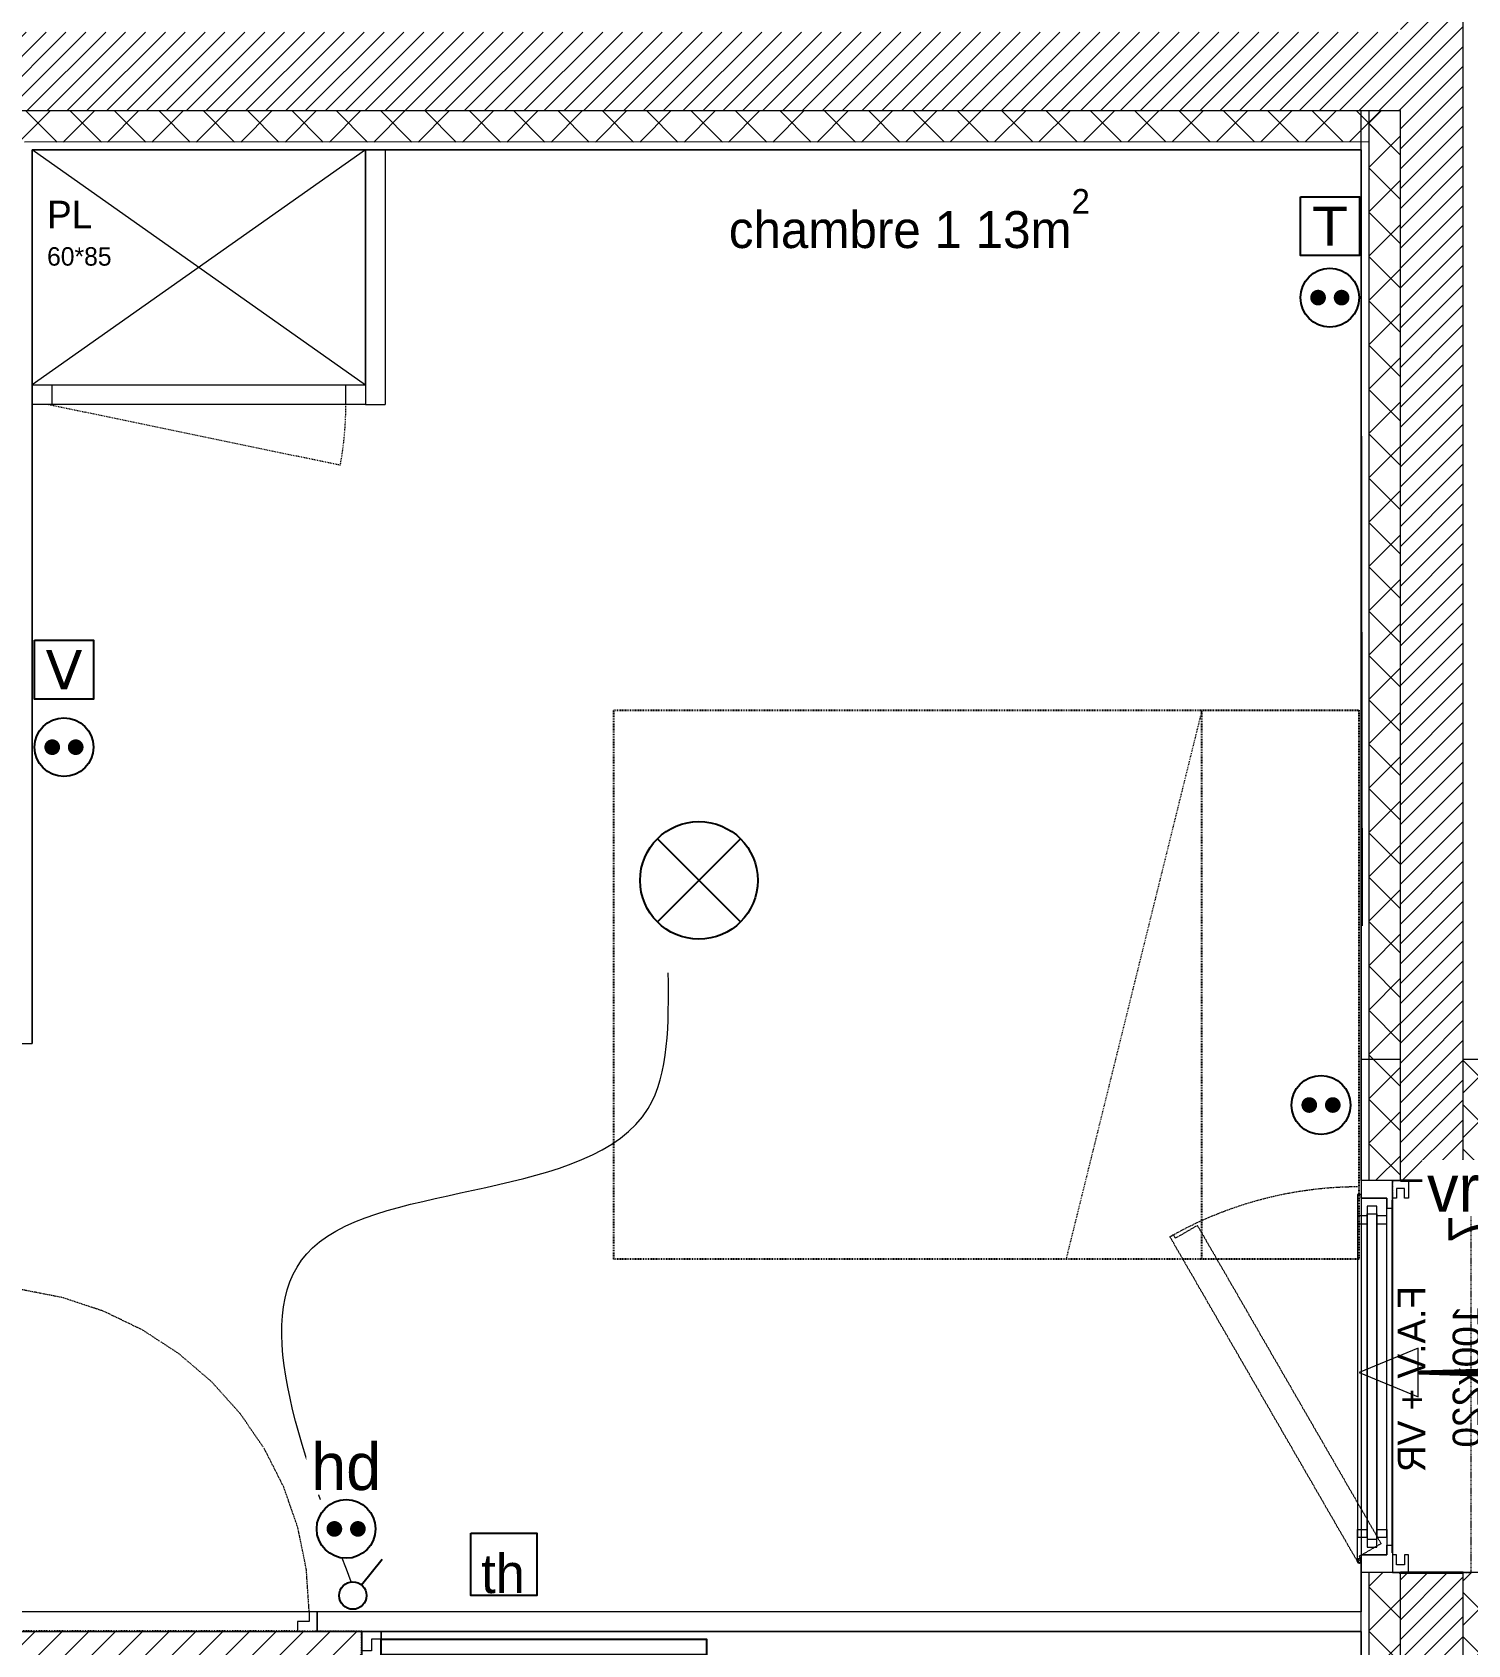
# Model space of a CAD drawing. Header units: centimetres. Extents: x 2191 to 12545, y -680 to 18662.
# Drawn here: x 8814.3 to 9180.5, y 8177 to 8588.4 of the extents above; entities that cross this region are included whole.
import ezdxf

# ---------------------------------------------------------------- set-up
doc = ezdxf.new("R2010")
doc.units = ezdxf.units.CM
for name, pattern in [('Style de ligne -1', [0.41664, 0.20828, -0.20836]), ('Style de ligne -14', [0.147638, 0.098425, -0.049213]), ('Style de ligne -17', [0.347222, 0.20828, -0.138942]), ('Style de ligne -18', [0.164042, 0.054681, -0.109361]), ('VW-01', [0.41656, 0.20828, -0.20828])]:
    doc.linetypes.add(name, pattern=pattern)
for name, color, linetype in [('B Faux plafonds', 252, 'Continuous'), ('B Faux plafonds_Hatch', 252, 'Continuous'), ('B GÈnÈral_Hatch', 252, 'Continuous'), ('B Général', 252, 'Continuous'), ('C ANNOTATIONS-prestations', 252, 'Continuous'), ('C ANNOTATIONS-texte', 252, 'Continuous'), ('D SURFACES-shab', 252, 'Continuous'), ('prlm-VMC', 93, 'Continuous')]:
    doc.layers.add(name, color=color, linetype=linetype)
doc.layers.add('prlm-ELEC-CFA', color=1, linetype='Continuous', lineweight=25)
doc.layers.add('prlm-ELEC-CFO', color=1, linetype='Continuous', lineweight=25)
doc.styles.add('Eurostile', font='Eurosti.TTF')
doc.styles.add('Eurostile (bold)', font='Eurostib.TTF')
doc.styles.add('prlm-elec-cfo', font='comic.ttf', dxfattribs={"height": 12})
doc.styles.get("Standard").update_dxf_attribs({"font": 'isocp.shx', "height": 15})
pattern_1 = [(45, (-631.1073, 4809.0284), (2.4253472, -2.6458333), [])]
pattern_2 = [(135, (-631.107, 4809.0284), (-5.656854, -5.656854), []), (225, (-631.107, 4809.0284), (-5.656854, 5.656854), [])]

# ---------------------------------------------------------------- blocks, each defined once
blk = doc.blocks.new('F 100x220 (all. vitrée fixe) + VR')
at = {"layer": 'B Général'}
blk.add_line((45, 9), (-45, 9), dxfattribs=at)
at = {"layer": 'B Général', "color": 7, "linetype": 'Continuous', "lineweight": 35}
for p, q in [((-50, 7), (-50, -9)), ((50, 7), (50, -9))]:
    blk.add_line(p, q, dxfattribs=at)
at = {"layer": 'B Général', "color": 7, "linetype": 'Style de ligne -14', "lineweight": 5, "flags": 128}
blk.add_lwpolyline([(-35.69, 65.82), (-36.19, 64.95), (-35.32, 64.45), (-38.57, 58.82), (42.63, 11.94), (45.88, 17.57), (46.75, 17.07), (47.25, 17.93)], close=True, dxfattribs=at)
at = {"layer": 'B Général', "lineweight": 5, "flags": 128}
for points in [[(-43, 10.5), (-43, 9), (-50, 9), (-50, 17), (-45.5, 17), (-45.5, 10.5)], [(-41, 18), (41, 18), (41, 15.5), (-41, 15.5)], [(43, 10.5), (43, 9), (50, 9), (50, 17), (45.5, 17), (45.5, 10.5)], [(-43.5, 15.5), (43.5, 15.5), (43.5, 13), (-43.5, 13)], [(-41, 13), (41, 13), (41, 10.5), (-41, 10.5)], [(-50, 9), (-50, 5), (-45.5, 5), (-45.5, 6), (-48, 6), (-48, 8), (-45.5, 8), (-45.5, 9)], [(50, 9), (50, 5), (45.5, 5), (45.5, 6), (48, 6), (48, 8), (45.5, 8), (45.5, 9)]]:
    blk.add_lwpolyline(points, close=True, dxfattribs=at)
at = {"layer": 'B Général', "color": 7, "linetype": 'Continuous', "lineweight": 5, "flags": 128}
for points in [[(-39, 15.5), (-41.5, 15.5), (-41.5, 13), (-39, 13), (-39, 10.5), (-45.5, 10.5), (-45.5, 17), (-46.5, 17), (-46.5, 18), (-39, 18)], [(39, 15.5), (41.5, 15.5), (41.5, 13), (39, 13), (39, 10.5), (45.5, 10.5), (45.5, 17), (46.5, 17), (46.5, 18), (39, 18)]]:
    blk.add_lwpolyline(points, close=True, dxfattribs=at)
at = {"layer": 'B Général', "color": 7, "linetype": 'Style de ligne -17', "lineweight": 5, "flags": 128}
blk.add_lwpolyline([(-50, 9), (50, 9), (50, -11), (-50, -11)], close=True, dxfattribs=at)
at = {"layer": 'B Général', "lineweight": 13, "flags": 128}
blk.add_lwpolyline([(-50, -9), (-50, -17), (50, -17), (50, -9)], dxfattribs=at)
at = {"layer": 'B Général'}
blk.add_circle((47, 17.5), 0.5, dxfattribs=at)
at = {"layer": 'B Général', "color": 7, "linetype": 'Style de ligne -18', "lineweight": 5}
blk.add_arc((49, 17.5), 97.5, 150.2938, 179.7062, dxfattribs=at)
at = {"layer": 'B Général', "color": 7, "insert": (-23.11, 7.7), "char_height": 7.059, "attachment_point": 1, "line_spacing_factor": 0.894142, "style": 'Eurostile'}
blk.add_mtext('F.A.V + VR', dxfattribs=at)
at = {"layer": 'C ANNOTATIONS-prestations', "insert": (-41.15, -5.19), "char_height": 9.41, "attachment_point": 1, "rotation": 360, "line_spacing_factor": 0.894142, "style": 'Eurostile (bold)'}
blk.add_mtext('7', dxfattribs=at)
at = {"layer": 'C ANNOTATIONS-prestations', "insert": (0, -6.3), "char_height": 7.059, "width": 100, "attachment_point": 2, "rotation": 360, "line_spacing_factor": 0.894142, "style": 'Eurostile'}
blk.add_mtext('100x220', dxfattribs=at)
blk = doc.blocks.new('xi.EA')
at = {"layer": 'prlm-VMC', "color": 0, "linetype": 'ByBlock', "lineweight": 5, "flags": 128}
blk.add_lwpolyline([(-6.17, -15), (6.17, -15), (0, 0)], close=True, dxfattribs=at)
at = {"layer": 'prlm-VMC', "color": 0, "linetype": 'ByBlock', "lineweight": -2, "flags": 128}
blk.add_lwpolyline([(0, -15, 1, 4, 0), (0, -63.63, 1, 1, 0)], format="xyseb", dxfattribs=at)
at = {"layer": 'prlm-VMC', "color": 0, "linetype": 'ByBlock', "lineweight": 5}
blk.add_solid([(0, 0), (6.17, -15), (-6.17, -15), (0, 0)], dxfattribs=at)
blk = doc.blocks.new('xi.PTCE')
at = {"layer": 'prlm-ELEC-CFO', "color": 0}
for points in [[(-10.61, 10.61), (10.61, -10.61)], [(10.61, 10.61), (-10.61, -10.61)]]:
    blk.add_lwpolyline(points, dxfattribs=at)
at = {"layer": 'prlm-ELEC-CFO', "color": 0, "linetype": 'ByBlock'}
blk.add_circle((0, 0), 15, dxfattribs=at)
blk = doc.blocks.new('xi.SA')
at = {"layer": 'prlm-ELEC-CFO', "color": 0}
blk.add_lwpolyline([(0.2, -1.28), (5.5, 5.28)], dxfattribs=at)
blk.add_circle((-2, -4), 3.5, dxfattribs=at)
blk = doc.blocks.new('xi.PCHD')
at = {"color": 0, "lineweight": 5}
blk.add_wipeout([(-7.5, -7.5), (7.5, -7.5), (7.5, 7.5), (-7.5, 7.5)], dxfattribs=at).dxf.layer = 'prlm-ELEC-CFO'
at = {"layer": 'prlm-ELEC-CFO', "color": 0, "linetype": 'ByBlock', "lineweight": 5, "const_width": 2}
for points in [[(-4, 0, 1), (-2, 0, 1)], [(2, 0, 1), (4, 0, 1)]]:
    blk.add_lwpolyline(points, format="xyb", close=True, dxfattribs=at)
at = {"layer": 'prlm-ELEC-CFO', "color": 0, "linetype": 'ByBlock', "lineweight": -2}
blk.add_circle((0, 0), 7.5, dxfattribs=at)
blk = doc.blocks.new('xi.PC')
at = {"color": 0, "lineweight": 5}
blk.add_wipeout([(-7.5, -7.5), (7.5, -7.5), (7.5, 7.5), (-7.5, 7.5)], dxfattribs=at).dxf.layer = 'prlm-ELEC-CFO'
at = {"layer": 'prlm-ELEC-CFO', "color": 0, "linetype": 'ByBlock', "lineweight": 5, "const_width": 2}
for points in [[(-4, 0, 1), (-2, 0, 1)], [(2, 0, 1), (4, 0, 1)]]:
    blk.add_lwpolyline(points, format="xyb", close=True, dxfattribs=at)
at = {"layer": 'prlm-ELEC-CFO', "color": 0, "linetype": 'ByBlock', "lineweight": -2}
blk.add_circle((0, 0), 7.5, dxfattribs=at)
blk = doc.blocks.new('xi.TV')
at = {"layer": 'prlm-ELEC-CFA', "color": 0, "linetype": 'ByBlock', "lineweight": -2, "flags": 128}
blk.add_lwpolyline([(-7.5, 7.5), (7.5, 7.5), (7.5, -7.5), (-7.5, -7.5)], close=True, dxfattribs=at)
at = {"layer": 'prlm-ELEC-CFA', "color": 0, "linetype": 'ByBlock', "insert": (0, 0), "char_height": 10, "width": 11.36, "attachment_point": 5}
blk.add_mtext('{\\fVerdana|b0|i0|c0|p34;V}', dxfattribs=at)
blk = doc.blocks.new('xi.TEL')
at = {"layer": 'prlm-ELEC-CFA', "color": 0, "linetype": 'ByBlock', "lineweight": -2, "flags": 128}
blk.add_lwpolyline([(-7.5, 7.5), (7.5, 7.5), (7.5, -7.5), (-7.5, -7.5)], close=True, dxfattribs=at)
at = {"layer": 'prlm-ELEC-CFA', "color": 0, "linetype": 'ByBlock', "insert": (0, 0), "char_height": 10, "width": 11.36, "attachment_point": 5}
blk.add_mtext('{\\fVerdana|b0|i0|c0|p34;T}', dxfattribs=at)
blk = doc.blocks.new('PL 60.85')
at = {"layer": 'B Général', "color": 7, "linetype": 'Continuous', "lineweight": 5}
for p, q in [((-42.5, 42.83), (42.5, -17.27)), ((42.5, 42.73), (-42.5, -17.27))]:
    blk.add_line(p, q, dxfattribs=at)
at = {"layer": 'B Général', "color": 7, "linetype": 'Style de ligne -1', "lineweight": 5}
blk.add_line((36.08, -37.76), (-38.5, -22.27), dxfattribs=at)
at = {"layer": 'B Général', "color": 7, "linetype": 'Continuous', "lineweight": 5, "flags": 128}
for points in [[(42.5, -17.27), (42.5, 42.73), (-42.5, 42.73), (-42.5, -17.27)], [(-37.5, -17.27), (-37.5, -22.27), (-42.5, -22.27), (-42.5, -17.27)], [(42.5, -17.27), (42.5, -22.27), (37.5, -22.27), (37.5, -17.27)]]:
    blk.add_lwpolyline(points, close=True, dxfattribs=at)
at = {"layer": 'B Général', "color": 252, "linetype": 'Continuous', "lineweight": 5, "true_color": 0x888888, "flags": 128}
blk.add_lwpolyline([(42.5, -17.27), (42.5, -22.27), (-42.5, -22.27), (-42.5, -17.27)], close=True, dxfattribs=at)
at = {"layer": 'B Général', "color": 7, "linetype": 'Style de ligne -1', "lineweight": 5}
blk.add_arc((-47.5, -22.27), 85, 349.5013, 360, dxfattribs=at)
at = {"layer": 'B Général', "color": 7, "insert": (-38.72, 29.74), "char_height": 7.059, "attachment_point": 1, "line_spacing_factor": 0.894142, "style": 'Eurostile'}
blk.add_mtext('PL', dxfattribs=at)
at = {"layer": 'C ANNOTATIONS-prestations', "insert": (-38.72, 15.5), "char_height": 4.706, "attachment_point": 4, "line_spacing_factor": 0.894142, "style": 'Eurostile'}
blk.add_mtext('60*85', dxfattribs=at)
blk = doc.blocks.new('Groupe-127-1')
at = {"layer": 'B Général', "color": 7, "linetype": 'VW-01', "lineweight": 5}
blk.add_line((70, -114.99), (-70, -80.35), dxfattribs=at)
at = {"layer": 'B Général', "linetype": 'VW-01', "flags": 128}
for points in [[(-70, 35), (70, 35), (70, -155), (-70, -155)], [(-70, -114.99), (70, -114.99), (70, -155), (-70, -155)]]:
    blk.add_lwpolyline(points, close=True, dxfattribs=at)

msp = doc.modelspace()

# ---------------------------------------------------------------- hatches: boundary and pattern name
at = {"layer": 'B Faux plafonds_Hatch', "linetype": 'Continuous', "lineweight": 5, "true_color": 0xaaaaaa}
h = msp.add_hatch(dxfattribs=at)
h.set_pattern_fill('F_P__SOFFITE', color=253, style=0, pattern_type=2)
h.set_pattern_definition([(45, (8862.316, 7933.679), (-3.52778, 3.30729), [])])
h.paths.add_polyline_path([(8577.69, 7693.17), (8735.7, 7693.17), (8735.8, 7783.17), (8667.79, 7783.17), (8667.69, 8044.17), (8828.38, 8044.17), (8898.38, 8044.17), (8898.38, 8180.42), (8788.99, 8180.47), (8788.99, 8330.47), (8648.99, 8330.42), (8648.99, 8180.42), (8577.69, 8180.42)])
at = {"layer": 'B GÈnÈral_Hatch', "linetype": 'Continuous', "lineweight": 5}
h = msp.add_hatch(dxfattribs=at)
h.set_pattern_fill('50_BETON', style=0, pattern_type=2)
h.set_pattern_definition(pattern_1)
h.paths.add_polyline_path([(9179.38, 8946.42), (9163.38, 8928.42), (9163.38, 8326.42), (9179.38, 8326.42)])
h = msp.add_hatch(dxfattribs=at)
h.set_pattern_fill('50_BETON', style=0, pattern_type=2)
h.set_pattern_definition(pattern_1)
h.paths.add_polyline_path([(9163.38, 8568.42), (9163.38, 8588.42), (8784.34, 8588.42), (8804.34, 8568.42)])
at = {"layer": 'B GÈnÈral_Hatch', "linetype": 'Continuous', "lineweight": 5, "true_color": 0x808080}
h = msp.add_hatch(dxfattribs=at)
h.set_pattern_fill('02_ISOLANT', color=8, angle=-179.9994, style=0, pattern_type=2)
h.set_pattern_definition([(225.00057, (-631.107, 4809.0284), (5.656911, -5.6567977), []), (315.00057, (-631.107, 4809.0284), (-5.6567977, -5.656911), [])])
h.paths.add_polyline_path([(9155.38, 8560.42), (9163.38, 8568.42), (8804.34, 8568.41), (8812.34, 8560.41)])
h = msp.add_hatch(dxfattribs=at)
h.set_pattern_fill('02_ISOLANT', color=8, angle=90, style=0, pattern_type=2)
h.set_pattern_definition(pattern_2)
h.paths.add_polyline_path([(9155.38, 8326.42), (9163.38, 8326.42), (9163.38, 8568.42), (9155.38, 8568.42)])
h = msp.add_hatch(dxfattribs=at)
h.set_pattern_fill('02_ISOLANT', color=8, angle=90, style=0, pattern_type=2)
h.set_pattern_definition(pattern_2)
h.paths.add_polyline_path([(9155.38, 8295.42), (9163.38, 8295.42), (9163.38, 8326.42), (9155.38, 8326.42)])
at = {"layer": 'B GÈnÈral_Hatch', "linetype": 'Continuous', "lineweight": 5}
h = msp.add_hatch(dxfattribs=at)
h.set_pattern_fill('50_BETON', style=0, pattern_type=2)
h.set_pattern_definition(pattern_1)
h.paths.add_polyline_path([(9163.38, 8295.42), (9179.38, 8295.42), (9179.38, 8326.42), (9163.38, 8326.42)])
at = {"layer": 'B GÈnÈral_Hatch', "linetype": 'Continuous', "lineweight": 5, "true_color": 0x808080}
h = msp.add_hatch(dxfattribs=at)
h.set_pattern_fill('02_ISOLANT', color=8, angle=90, style=0, pattern_type=2)
h.set_pattern_definition(pattern_2)
h.paths.add_polyline_path([(9179.38, 8295.42), (9187.38, 8295.42), (9187.38, 8326.42), (9179.38, 8326.42)])
h = msp.add_hatch(dxfattribs=at)
h.set_pattern_fill('02_ISOLANT', color=8, angle=90, style=0, pattern_type=2)
h.set_pattern_definition(pattern_2)
h.paths.add_polyline_path([(9155.38, 7951.41), (9163.38, 7951.41), (9163.38, 8195.42), (9155.38, 8195.42)])
at = {"layer": 'B GÈnÈral_Hatch', "linetype": 'Continuous', "lineweight": 5}
h = msp.add_hatch(dxfattribs=at)
h.set_pattern_fill('50_BETON', style=0, pattern_type=2)
h.set_pattern_definition(pattern_1)
h.paths.add_polyline_path([(9163.38, 7951.41), (9179.38, 7951.41), (9179.38, 8195.42), (9163.38, 8195.42)])
at = {"layer": 'B GÈnÈral_Hatch', "linetype": 'Continuous', "lineweight": 5, "true_color": 0x808080}
h = msp.add_hatch(dxfattribs=at)
h.set_pattern_fill('02_ISOLANT', color=8, angle=90, style=0, pattern_type=2)
h.set_pattern_definition(pattern_2)
h.paths.add_polyline_path([(9179.38, 7951.41), (9187.38, 7951.41), (9187.38, 8195.42), (9179.38, 8195.42)])

# ---------------------------------------------------------------- linework, layer by layer
at = {"layer": 'B Faux plafonds', "linetype": 'VW-01', "flags": 128}
msp.add_lwpolyline([(8577.69, 7693.17), (8735.7, 7693.17), (8735.8, 7783.17), (8667.79, 7783.17), (8667.69, 8044.17), (8828.38, 8044.17), (8898.38, 8044.17), (8898.38, 8180.42), (8788.99, 8180.47), (8788.99, 8330.47), (8648.99, 8330.42), (8648.99, 8180.42), (8577.69, 8180.42)], close=True, dxfattribs=at)
at = {"layer": 'B Général', "color": 7, "linetype": 'Continuous', "lineweight": 18}
for p, q in [((9179.38, 8326.42), (9179.38, 8946.42)), ((8804.34, 8568.42), (9163.38, 8568.42)), ((9163.38, 8326.42), (9163.38, 8568.42)), ((9163.38, 8295.42), (9163.38, 8326.42)), ((9179.38, 8295.42), (9179.38, 8326.42)), ((9163.38, 7951.41), (9163.38, 8195.42)), ((9179.38, 7951.41), (9179.38, 8195.42))]:
    msp.add_line(p, q, dxfattribs=at)
at = {"layer": 'B Général', "color": 7, "linetype": 'Continuous', "lineweight": 5}
for p, q in [((9179.38, 8326.42), (9179.38, 8946.42)), ((8804.34, 8568.42), (9163.38, 8568.42)), ((9163.38, 8568.42), (8804.34, 8568.41)), ((9153.38, 8326.42), (9153.38, 8568.42)), ((9155.38, 8326.42), (9155.38, 8568.42)), ((9163.38, 8326.42), (9163.38, 8568.42)), ((9163.38, 8326.42), (9163.38, 8568.42)), ((9155.38, 8560.42), (8812.34, 8560.41)), ((9153.38, 8558.42), (8814.34, 8558.41)), ((8814.34, 8558.41), (8814.34, 8330.42)), ((8899.34, 8558.42), (8899.34, 8493.42)), ((8904.34, 8558.42), (8904.34, 8493.42)), ((9153.69, 8360.42), (9153.38, 8560.42)), ((8899.34, 8493.42), (8904.34, 8493.42)), ((9153.38, 8295.42), (9153.38, 8326.42)), ((9155.38, 8295.42), (9155.38, 8326.42)), ((9155.38, 8295.42), (9155.38, 8326.42)), ((9163.38, 8295.42), (9163.38, 8326.42)), ((9179.38, 8295.42), (9179.38, 8326.42)), ((9153.38, 7951.41), (9153.38, 8195.42)), ((9155.38, 7951.41), (9155.38, 8195.42)), ((9155.38, 7951.41), (9155.38, 8195.42)), ((9163.38, 7951.41), (9163.38, 8195.42)), ((9179.38, 7951.41), (9179.38, 8195.42)), ((8886.99, 8185.42), (8886.99, 8180.42)), ((9153.38, 8185.42), (8886.99, 8185.42)), ((8898.38, 8180.42), (8886.99, 8180.42)), ((8898.38, 8180.42), (8903.38, 8180.42)), ((9153.38, 8180.42), (8903.38, 8180.42))]:
    msp.add_line(p, q, dxfattribs=at)
at = {"layer": 'B Général', "color": 7, "linetype": 'Continuous', "lineweight": 13}
for p, q in [((9163.38, 8568.42), (8804.34, 8568.41)), ((9153.38, 8326.42), (9153.38, 8568.42)), ((9163.38, 8326.42), (9163.38, 8568.42)), ((9153.38, 8558.42), (8814.34, 8558.41)), ((8814.34, 8558.41), (8814.34, 8330.42)), ((8899.34, 8558.42), (8899.34, 8493.42)), ((8904.34, 8558.42), (8904.34, 8493.42)), ((9153.38, 8295.42), (9153.38, 8326.42)), ((9153.38, 8326.42), (9163.38, 8326.42)), ((9179.38, 8326.42), (9187.38, 8326.42)), ((9187.38, 8295.42), (9153.38, 8295.42)), ((9187.38, 8195.42), (9153.38, 8195.42)), ((9153.38, 7951.41), (9153.38, 8195.42)), ((9153.38, 8185.42), (8886.99, 8185.42)), ((9153.38, 8180.42), (8886.99, 8180.42))]:
    msp.add_line(p, q, dxfattribs=at)
at = {"layer": 'B Général', "linetype": 'Style de ligne -18', "lineweight": 5, "flags": 128}
msp.add_lwpolyline([(8884.99, 8185.42), (8884.26, 8196.25), (8882.09, 8206.9), (8878.52, 8217.18), (8873.6, 8226.92), (8867.42, 8235.94), (8860.09, 8244.11), (8851.73, 8251.27), (8842.49, 8257.3), (8832.52, 8262.1), (8821.99, 8265.59), (8811.08, 8267.71), (8799.99, 8268.42)], dxfattribs=at)
at = {"layer": 'B Général', "color": 7, "linetype": 'Continuous', "lineweight": 5, "flags": 128}
for points in [[(8886.99, 8185.42), (8884.99, 8185.42), (8884.99, 8182.92), (8881.99, 8182.92), (8881.99, 8180.42), (8886.99, 8180.42), (8886.99, 8180.42), (8886.99, 8180.42), (8886.99, 8184.7), (8886.99, 8184.7)], [(8903.38, 8180.42), (8903.38, 8178.42), (8900.88, 8178.42), (8900.88, 8175.42), (8898.38, 8175.42), (8898.38, 8180.42)]]:
    msp.add_lwpolyline(points, close=True, dxfattribs=at)
at = {"layer": 'B Général', "flags": 128}
msp.add_lwpolyline([(8903.38, 8178.42), (8986.38, 8178.42), (8986.38, 8174.42), (8903.38, 8174.42)], close=True, dxfattribs=at)
at = {"layer": 'D SURFACES-shab', "lineweight": 18, "flags": 128}
for points in [[(8793.99, 8185.42), (8793.99, 8330.42), (8814.34, 8330.42), (8814.34, 8558.42), (9153.38, 8558.42), (9153.38, 8185.42)], [(8577.69, 8044.17), (8577.69, 8180.42), (8898.38, 8180.42), (8898.38, 8044.17), (8828.38, 8044.17), (8828.38, 8044.17)], [(8903.38, 8180.42), (9153.38, 8180.42), (9153.38, 7788.17), (8903.38, 7788.17)]]:
    msp.add_lwpolyline(points, close=True, dxfattribs=at)
at = {"layer": 'prlm-ELEC-CFO', "lineweight": 13}
msp.add_spline([(8895.73, 8193.03), (8885.86, 8278.3), (8971.43, 8313.8), (8976.58, 8348.45)], degree=3, dxfattribs=at)

# ---------------------------------------------------------------- block references
at = {"layer": 'B Général', "color": 7}
msp.add_blockref('PL 60.85', (8856.84, 8515.69), dxfattribs=at)
at = {"layer": 'B Général', "rotation": 90}
msp.add_blockref('Groupe-127-1', (8997.72, 8345.42), dxfattribs=at)
at = {"layer": 'B Général', "color": 7, "xscale": -1, "rotation": 90}
msp.add_blockref('F 100x220 (all. vitrée fixe) + VR', (9170.38, 8245.42), dxfattribs=at)
at = {"layer": 'prlm-ELEC-CFA'}
for name, p in [('xi.TEL', (9145.38, 8538.93)), ('xi.TV', (8822.44, 8425.78))]:
    msp.add_blockref(name, p, dxfattribs=at)
at = {"layer": 'prlm-ELEC-CFO'}
for name, p in [('xi.PTCE', (8984.41, 8372.03)), ('xi.SA', (8898.13, 8193.55))]:
    msp.add_blockref(name, p, dxfattribs=at)
at = {"layer": 'prlm-VMC', "rotation": 89.89966639692905}
msp.add_blockref('xi.EA', (9152.87, 8246.49), dxfattribs=at)

# ---------------------------------------------------------------- texts
at = {"layer": 'C ANNOTATIONS-texte', "insert": (8992.03, 8548.42), "char_height": 9.412, "width": 140.9385, "attachment_point": 1, "line_spacing_factor": 0.894142, "style": 'Eurostile'}
msp.add_mtext('chambre 1 13m{\\H0.6667x;\\S2^ ;}', dxfattribs=at)

# ---------------------------------------------------------------- next in the draw order: block references
at = {"layer": 'prlm-ELEC-CFO'}
for name, p in [('xi.PC', (9145.35, 8520.71)), ('xi.PC', (8822.43, 8406.01)), ('xi.PC', (9143.11, 8314.71)), ('xi.PCHD', (8894.41, 8206.56))]:
    msp.add_blockref(name, p, dxfattribs=at)

# ---------------------------------------------------------------- next in the draw order: texts
at = {"layer": 'prlm-ELEC-CFO', "lineweight": 20, "attachment_point": 5, "line_spacing_factor": 0.8, "style": 'prlm-elec-cfo', "bg_fill": 3, "box_fill_scale": 1.1, "bg_fill_color": 256, "bg_fill_transparency": 0}
for s, insert, char_height in [('vr', (9176.84, 8293.48), 12), ('th', (8934.43, 8195.12), 10)]:
    msp.add_mtext(s, dxfattribs=dict(at, insert=insert, char_height=char_height))

# ---------------------------------------------------------------- next in the draw order: linework, layer by layer
at = {"layer": 'prlm-ELEC-CFO', "lineweight": 25}
msp.add_lwpolyline([(8926.26, 8205.5), (8943.09, 8205.5), (8943.09, 8189.59), (8926.26, 8189.59)], close=True, dxfattribs=at)

# ---------------------------------------------------------------- next in the draw order: texts
at = {"layer": 'prlm-ELEC-CFO', "lineweight": 20, "insert": (8894.42, 8222.39), "char_height": 12, "attachment_point": 5, "line_spacing_factor": 0.8, "style": 'prlm-elec-cfo', "bg_fill": 3, "box_fill_scale": 1.1, "bg_fill_color": 256, "bg_fill_transparency": 0}
msp.add_mtext('hd', dxfattribs=at)

doc.saveas('drawing.dxf')
